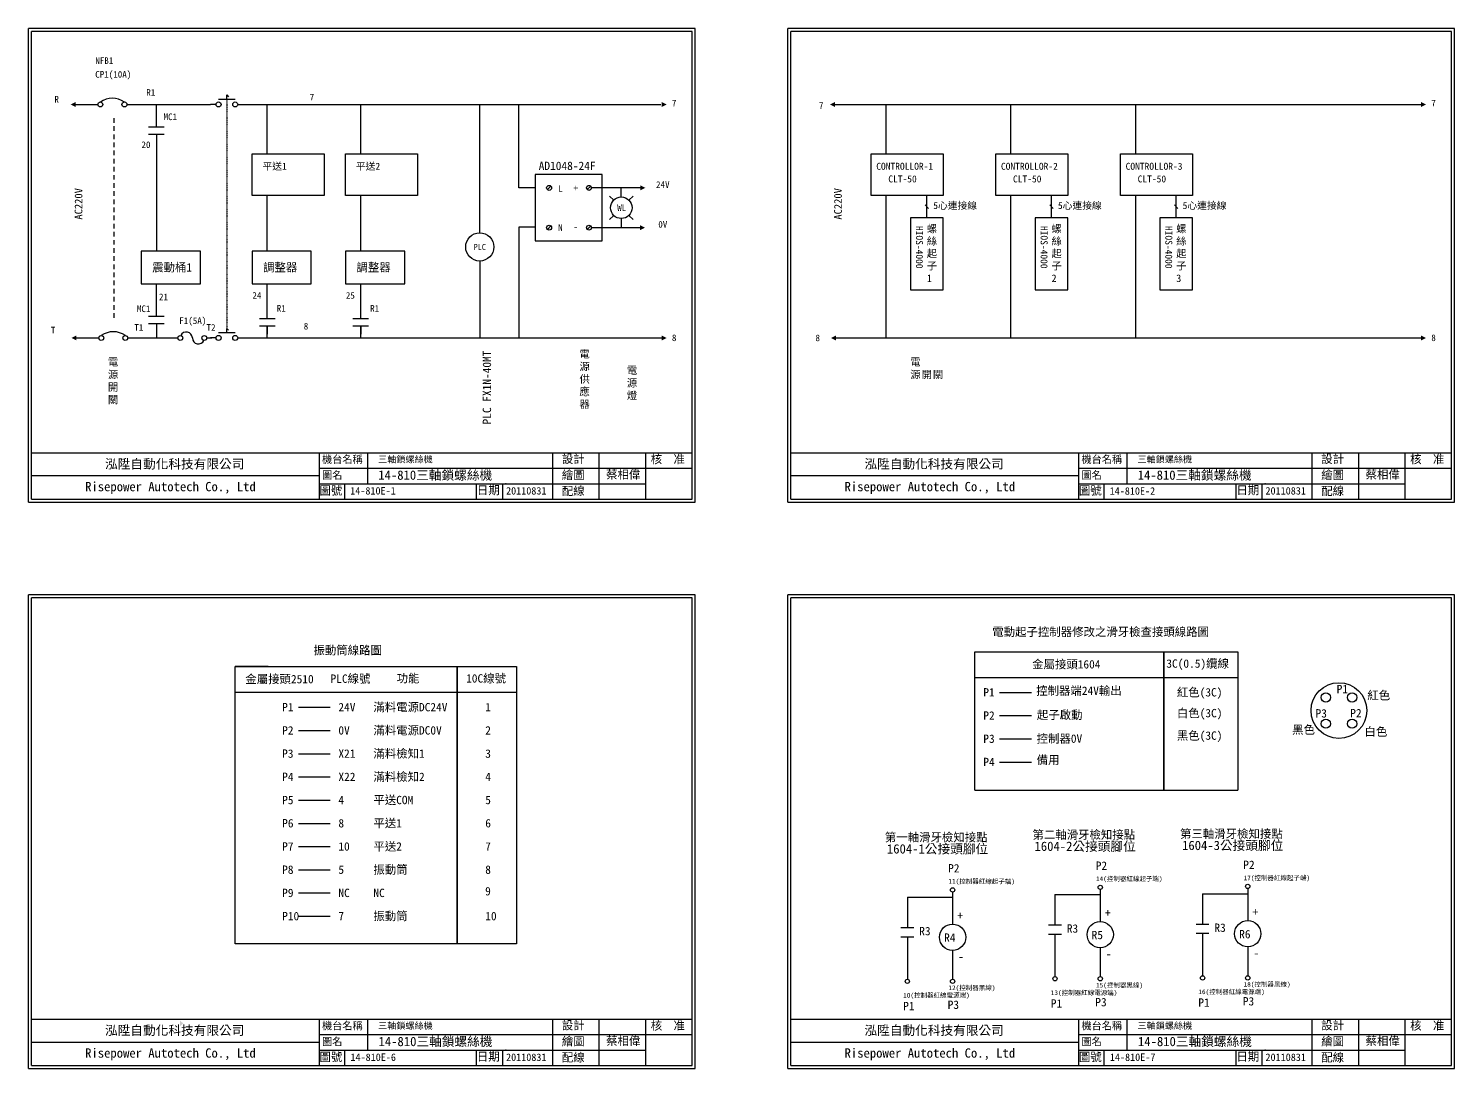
# Model space of a CAD drawing. Extents: x 143 to 1738, y -21 to 428.
# Drawn here: x 143 to 757, y -20 to 428 of the extents above; entities that cross this region are included whole.
import ezdxf
from ezdxf.enums import TextEntityAlignment as Align

# ---------------------------------------------------------------- set-up
doc = ezdxf.new("R2010")
doc.units = 0
doc.linetypes.add('DASHED', pattern=[0.2, 0.1, -0.1])
doc.linetypes.add('HIDDEN9', pattern=[3.5, 2, -1.5])
doc.layers.get('0').update_dxf_attribs({"linetype": 'CONTINUOUS'})
for name, color, linetype in [('7', 7, 'CONTINUOUS'), ('圖框層', 7, 'CONTINUOUS'), ('文字層', 4, 'CONTINUOUS'), ('標尺寸層', 3, 'CONTINUOUS')]:
    doc.layers.add(name, color=color, linetype=linetype)
doc.styles.add('CNS', font='romanc.shx', dxfattribs={"bigfont": 'chineset.shx'})
doc.styles.add('STSL', font='kaiu.ttf')
doc.styles.add('標楷體', font='kaiu.ttf')

# ---------------------------------------------------------------- blocks, each defined once
blk = doc.blocks.new('T')
at = {"layer": '7'}
blk.add_lwpolyline([(0, 0, 3, 0, 0), (0, 3, 0, 0, 0)], format="xyseb", dxfattribs=at)
blk = doc.blocks.new('SW-a卡住')
at = {"layer": '7'}
for p, q in [((3.43, 2.32), (10.57, 2.32)), ((7, 2.32), (7, 4.11))]:
    blk.add_line(p, q, dxfattribs=at)
for centre in [(3.43, 0), (10.57, 0)]:
    blk.add_circle(centre, 1.07, dxfattribs=at)
at = {"layer": '標尺寸層', "color": 7}
for p, q in [((2.36, 0), (0, 0)), ((7, 4.11), (7.73, 3.36)), ((11.64, 0), (14, 0))]:
    blk.add_line(p, q, dxfattribs=at)
blk = doc.blocks.new('接點')
at = {"layer": '標尺寸層', "color": 7}
for p, q in [((0, -3.41), (0, 0)), ((3.34, -3.41), (-3.34, -3.41)), ((3.34, -6.59), (-3.34, -6.59)), ((0, -6.59), (0, -10))]:
    blk.add_line(p, q, dxfattribs=at)
blk = doc.blocks.new('FUSE')
at = {"color": 7}
for p, q in [((0, 0), (2.14, 0)), ((14.64, 0), (16.78, 0))]:
    blk.add_line(p, q, dxfattribs=at)
for centre in [(3.21, 0), (13.56, 0)]:
    blk.add_circle(centre, 1.07)
for centre, start, end in [((5.8, 0), 0, 156.116), ((10.98, 0), 180, 336.116)]:
    blk.add_arc(centre, 2.59, start, end, dxfattribs=at)

msp = doc.modelspace()

# ---------------------------------------------------------------- hatches: boundary and pattern name
at = {"layer": '標尺寸層'}
h = msp.add_hatch(color=7, dxfattribs=at)
edge = h.paths.add_edge_path(flags=17)
edge.add_line((209.26, -0.82), (207.84, -2))
edge = h.paths.add_edge_path(flags=17)
edge.add_line((209.26, -0.82), (207.84, 0.37))
edge = h.paths.add_edge_path(flags=16)
edge.add_line((207.84, 3.03), (207.84, -4.66))
h.paths.add_polyline_path([(207.84, 3.03), (207.84, -4.66)], flags=17)
edge = h.paths.add_edge_path()
edge.add_line((209.26, -0.82), (207.84, -2))
edge.add_line((209.26, -0.82), (207.84, 0.37))
edge.add_line((207.84, 3.03), (207.84, -4.66))

# ---------------------------------------------------------------- linework, layer by layer
for p, q in [((162.87, 394.99), (172.47, 394.99)), ((489.87, 394.99), (499.47, 394.99)), ((360.75, 364.77), (360.75, 336.21)), ((367.52, 359.81), (366.01, 358.3)), ((384.7, 359.81), (383.19, 358.3)), ((406.08, 359.06), (385.02, 359.06)), ((397.85, 355.15), (397.85, 359.06)), ((394.57, 353.79), (392.8, 355.56)), ((401.13, 353.79), (402.9, 355.56)), ((394.57, 347.23), (392.8, 345.46)), ((397.85, 345.87), (397.85, 341.92)), ((401.13, 347.23), (402.9, 345.46)), ((367.52, 342.68), (366.01, 341.16)), ((384.7, 342.68), (383.19, 341.16)), ((405.94, 341.92), (385.02, 341.92)), ((163.27, 294.42), (172.88, 294.42)), ((235.03, 294.43), (315.56, 294.42)), ((315.56, 294.42), (415.22, 294.42)), ((490.27, 294.42), (499.88, 294.42)), ((565.65, 294.42), (742.22, 294.42)), ((245.81, 152.92), (231.54, 152.92))]:
    msp.add_line(p, q)
at = {"color": 7}
for p, q in [((184.97, 394.99), (185.93, 394.99)), ((185.93, 394.99), (221.03, 394.99)), ((197.66, 388.58), (197.66, 394.99)), ((235.03, 394.99), (315.56, 394.99)), ((315.56, 394.99), (414.94, 394.99)), ((336.92, 339.71), (336.92, 394.99)), ((353.67, 359.06), (353.67, 394.99)), ((494.67, 394.99), (565.65, 394.99)), ((511.97, 394.99), (512.93, 394.99)), ((511.97, 378.58), (511.97, 394.99)), ((565.65, 394.99), (742.22, 394.99)), ((565.65, 378.58), (565.65, 394.99)), ((619.34, 378.58), (619.34, 394.99)), ((197.66, 378.58), (197.66, 331.75)), ((360.75, 359.06), (353.67, 359.06)), ((245.44, 331.75), (245.44, 355.78)), ((285.66, 331.75), (285.66, 355.78)), ((511.97, 331.75), (511.97, 355.78)), ((528.7, 351.8), (530.11, 350.2)), ((529.41, 346.22), (529.41, 355.78)), ((565.65, 331.75), (565.65, 355.78)), ((582.39, 351.8), (583.8, 350.2)), ((583.09, 346.22), (583.09, 355.78)), ((619.34, 331.75), (619.34, 355.78)), ((636.08, 351.8), (637.49, 350.2)), ((636.78, 346.22), (636.78, 355.78)), ((360.75, 342.08), (353.67, 342.08)), ((353.67, 342.08), (353.67, 294.42)), ((511.97, 294.42), (511.97, 331.75)), ((565.65, 294.42), (565.65, 331.75)), ((619.34, 294.42), (619.34, 331.75)), ((336.92, 327.57), (336.92, 294.42)), ((197.66, 307.06), (197.66, 317.73)), ((245.44, 302.66), (245.44, 317.73)), ((285.66, 302.66), (285.66, 317.73)), ((197.66, 297.06), (197.66, 294.42)), ((245.44, 294.42), (245.44, 299.49)), ((285.66, 294.42), (285.66, 299.49)), ((185.37, 294.42), (186.34, 294.42)), ((186.34, 294.42), (206.9, 294.42)), ((499.88, 294.42), (565.65, 294.42)), ((512.37, 294.42), (513.34, 294.42)), ((521.03, 53.56), (540.51, 53.56)), ((584.59, 54.68), (604.07, 54.68)), ((648.13, 55.06), (667.6, 55.06))]:
    msp.add_line(p, q, dxfattribs=at)
at = {"linetype": 'DASHED'}
msp.add_line((228.03, 397.31), (228.03, 298.54), dxfattribs=at)
at = {"color": 7, "linetype": 'HIDDEN9'}
msp.add_line((179.42, 389.11), (179.42, 302.91), dxfattribs=at)
at = {"color": 7}
for points in [[(389.63, 364.77), (360.75, 364.77), (360.75, 336.21), (389.63, 336.21)], [(522.4, 346.22), (522.4, 315.2), (536.42, 315.2), (536.42, 346.22)], [(576.08, 346.22), (576.08, 315.2), (590.1, 315.2), (590.1, 346.22)], [(629.77, 346.22), (629.77, 315.2), (643.79, 315.2), (643.79, 346.22)], [(191.09, 317.73), (216.6, 317.73), (216.6, 331.75), (191.09, 331.75)], [(238.87, 317.73), (264.38, 317.73), (264.38, 331.75), (238.87, 331.75)], [(279.09, 317.73), (304.6, 317.73), (304.6, 331.75), (279.09, 331.75)]]:
    msp.add_lwpolyline(points, close=True, dxfattribs=at)
msp.add_lwpolyline([(231.54, 152.92), (327.14, 152.92), (327.14, 33.49), (231.54, 33.49)], close=True)
for centre, radius in [((173.54, 394.99), 1.07), ((183.89, 394.99), 1.07), ((366.77, 359.06), 1.07), ((383.94, 359.06), 1.07), ((397.85, 350.51), 4.64), ((366.77, 341.92), 1.07), ((383.94, 341.92), 1.07), ((173.95, 294.42), 1.07), ((184.3, 294.42), 1.07), ((706.86, 133.94), 12.01), ((701.21, 139.6), 2), ((712.52, 139.6), 2), ((701.21, 128.29), 2), ((712.52, 128.29), 2)]:
    msp.add_circle(centre, radius)
msp.add_circle((336.92, 333.64), 6.07, dxfattribs=at)
for centre in [(178.72, 388.63), (179.13, 288.06)]:
    msp.add_arc(centre, 9.05, 55.1286, 124.8714, dxfattribs=at)
at = {"layer": '圖框層', "color": 7}
for p, q in [((429.61, 427.71), (142.61, 427.71)), ((142.61, 223.74), (142.61, 427.71)), ((428.36, 426.46), (143.86, 426.46)), ((143.86, 224.99), (143.86, 426.46)), ((428.36, 224.99), (428.36, 426.46)), ((429.61, 223.74), (429.61, 427.71)), ((756.61, 427.71), (469.61, 427.71)), ((469.61, 223.74), (469.61, 427.71)), ((755.36, 426.46), (470.86, 426.46)), ((470.86, 224.99), (470.86, 426.46)), ((755.36, 224.99), (755.36, 426.46)), ((756.61, 223.74), (756.61, 427.71)), ((143.86, 244.99), (254.35, 244.99)), ((254.35, 244.99), (428.36, 244.99)), ((267.89, 224.99), (267.89, 244.99)), ((368.36, 224.99), (368.36, 244.99)), ((388.36, 224.99), (388.36, 244.99)), ((408.36, 224.99), (408.36, 244.99)), ((470.86, 244.99), (581.35, 244.99)), ((581.35, 244.99), (755.36, 244.99)), ((594.89, 224.99), (594.89, 244.99)), ((695.36, 224.99), (695.36, 244.99)), ((715.36, 224.99), (715.36, 244.99)), ((735.36, 224.99), (735.36, 244.99)), ((267.89, 238.32), (428.36, 238.32)), ((594.89, 238.32), (755.36, 238.32)), ((267.89, 231.66), (408.36, 231.66)), ((278.77, 224.99), (278.77, 231.74)), ((594.89, 231.66), (735.36, 231.66)), ((605.77, 224.99), (605.77, 231.74)), ((142.61, 223.74), (429.61, 223.74)), ((143.86, 224.99), (428.36, 224.99)), ((469.61, 223.74), (756.61, 223.74)), ((470.86, 224.99), (755.36, 224.99)), ((429.61, 183.74), (142.61, 183.74)), ((142.61, -20.23), (142.61, 183.74)), ((428.36, 182.49), (143.86, 182.49)), ((143.86, -18.98), (143.86, 182.49)), ((428.36, -18.98), (428.36, 182.49)), ((429.61, -20.23), (429.61, 183.74)), ((756.61, 183.74), (469.61, 183.74)), ((469.61, -20.23), (469.61, 183.74)), ((755.36, 182.49), (470.86, 182.49)), ((470.86, -18.98), (470.86, 182.49)), ((755.36, -18.98), (755.36, 182.49)), ((756.61, -20.23), (756.61, 183.74)), ((143.86, 1.02), (254.35, 1.02)), ((254.35, 1.02), (428.36, 1.02)), ((267.89, -18.98), (267.89, 1.02)), ((368.36, -18.98), (368.36, 1.02)), ((388.36, -18.98), (388.36, 1.02)), ((408.36, -18.98), (408.36, 1.02)), ((470.86, 1.02), (581.35, 1.02)), ((581.35, 1.02), (755.36, 1.02)), ((594.89, -18.98), (594.89, 1.02)), ((695.36, -18.98), (695.36, 1.02)), ((715.36, -18.98), (715.36, 1.02)), ((735.36, -18.98), (735.36, 1.02)), ((267.89, -5.65), (428.36, -5.65)), ((594.89, -5.65), (755.36, -5.65)), ((278.77, -18.98), (278.77, -12.23)), ((605.77, -18.98), (605.77, -12.23)), ((267.89, -12.31), (408.36, -12.31)), ((594.89, -12.31), (735.36, -12.31)), ((142.61, -20.23), (429.61, -20.23)), ((143.86, -18.98), (428.36, -18.98)), ((469.61, -20.23), (756.61, -20.23)), ((470.86, -18.98), (755.36, -18.98))]:
    msp.add_line(p, q, dxfattribs=at)
at = {"layer": '圖框層', "color": 4}
for p in [(348.15, 231.66), (675.15, 231.66), (348.15, -12.31), (675.15, -12.31)]:
    msp.add_point(p, dxfattribs=at)
at = {"layer": '標尺寸層', "color": 7}
for p, q in [((245.44, 373.78), (245.44, 394.99)), ((285.66, 373.78), (285.66, 394.99)), ((511.97, 373.78), (511.97, 378.58)), ((565.65, 373.78), (565.65, 378.58)), ((619.34, 373.78), (619.34, 378.58)), ((288.67, 231.66), (288.67, 244.99)), ((615.67, 231.66), (615.67, 244.99)), ((267.89, 234.99), (143.86, 234.99)), ((594.89, 234.99), (470.86, 234.99)), ((335.55, 224.99), (335.55, 231.66)), ((346.82, 224.99), (346.82, 231.66)), ((662.55, 224.99), (662.55, 231.66)), ((673.82, 224.99), (673.82, 231.66)), ((631.42, 99.59), (631.42, 159.3)), ((631.42, 159.3), (663.28, 159.3)), ((663.28, 159.3), (663.28, 99.59)), ((550.09, 148.22), (663.28, 148.22)), ((231.54, 141.84), (352.73, 141.84)), ((560.75, 141.74), (574.43, 141.74)), ((258.84, 135.36), (272.52, 135.36)), ((560.75, 131.74), (574.43, 131.74)), ((258.84, 125.36), (272.52, 125.36)), ((560.75, 121.74), (574.43, 121.74)), ((258.84, 115.36), (272.52, 115.36)), ((560.75, 111.74), (574.43, 111.74)), ((258.84, 105.36), (272.52, 105.36)), ((550.09, 99.59), (663.28, 99.59)), ((258.84, 95.36), (272.52, 95.36)), ((258.84, 85.36), (272.52, 85.36)), ((258.84, 75.36), (272.52, 75.36)), ((258.84, 65.36), (272.52, 65.36)), ((258.84, 55.36), (272.52, 55.36)), ((540.51, 55.76), (540.51, 41.97)), ((604.07, 56.88), (604.07, 43.09)), ((667.6, 57.26), (667.6, 43.46)), ((521.03, 53.56), (521.03, 41.97)), ((584.59, 54.68), (584.59, 43.09)), ((648.13, 55.06), (648.13, 43.46)), ((258.84, 45.36), (272.52, 45.36)), ((584.59, 43.09), (584.59, 41.62)), ((648.13, 43.46), (648.13, 42)), ((518.25, 40.5), (523.82, 40.5)), ((521.03, 41.97), (521.03, 40.5)), ((581.81, 41.62), (587.37, 41.62)), ((581.81, 37.65), (587.37, 37.65)), ((584.59, 37.65), (584.59, 19.34)), ((645.34, 42), (650.91, 42)), ((645.34, 38.03), (650.91, 38.03)), ((648.13, 38.03), (648.13, 19.71)), ((518.25, 36.53), (523.82, 36.53)), ((521.03, 36.53), (521.03, 18.22)), ((604.07, 31.76), (604.07, 19.34)), ((667.6, 32.14), (667.6, 19.71)), ((540.51, 30.64), (540.51, 18.22)), ((288.67, -12.31), (288.67, 1.02)), ((615.67, -12.31), (615.67, 1.02)), ((267.89, -8.98), (143.86, -8.98)), ((594.89, -8.98), (470.86, -8.98)), ((335.55, -18.98), (335.55, -12.31)), ((346.82, -18.98), (346.82, -12.31)), ((662.55, -18.98), (662.55, -12.31)), ((673.82, -18.98), (673.82, -12.31))]:
    msp.add_line(p, q, dxfattribs=at)
for points in [[(238.87, 373.78), (269.89, 373.78), (269.89, 355.78), (238.87, 355.78)], [(279.09, 373.78), (310.11, 373.78), (310.11, 355.78), (279.09, 355.78)], [(505.4, 373.78), (536.42, 373.78), (536.42, 355.78), (505.4, 355.78)], [(559.08, 373.78), (590.1, 373.78), (590.1, 355.78), (559.08, 355.78)], [(612.77, 373.78), (643.79, 373.78), (643.79, 355.78), (612.77, 355.78)], [(327.14, 152.92), (352.73, 152.92), (352.73, 33.49), (327.14, 33.49)]]:
    msp.add_lwpolyline(points, close=True, dxfattribs=at)
msp.add_lwpolyline([(550.09, 99.59), (550.09, 159.3), (631.42, 159.3), (631.42, 99.59)], dxfattribs=at)
for centre, radius in [((540.51, 56.68), 0.92), ((604.07, 57.8), 0.92), ((667.6, 58.18), 0.92), ((604.07, 37.43), 5.66), ((667.6, 37.8), 5.66), ((540.51, 36.31), 5.66), ((584.59, 18.42), 0.92), ((604.07, 18.42), 0.92), ((648.13, 18.79), 0.92), ((667.6, 18.79), 0.92), ((521.03, 17.3), 0.92), ((540.51, 17.3), 0.92)]:
    msp.add_circle(centre, radius, dxfattribs=at)

# ---------------------------------------------------------------- block references
at = {"color": 7, "xscale": 0.7139700000000175, "yscale": 0.7139700000000175, "zscale": 0.71397}
for p, rotation in [((162.87, 394.99), 90), ((415.22, 394.99), 270), ((489.87, 394.99), 90), ((742.22, 394.99), 270), ((406.08, 359.06), 270), ((405.94, 341.92), 270), ((163.27, 294.42), 90), ((415.22, 294.42), 270), ((490.27, 294.42), 90), ((742.22, 294.42), 270)]:
    msp.add_blockref('T', p, dxfattribs=dict(at, rotation=rotation))
at = {"color": 7}
for name, p in [('SW-a卡住', (221.03, 394.99)), ('接點', (197.66, 388.58)), ('接點', (197.66, 307.06)), ('接點', (245.44, 306.07)), ('接點', (285.66, 306.07)), ('FUSE', (204.76, 294.42)), ('SW-a卡住', (221.03, 294.43))]:
    msp.add_blockref(name, p, dxfattribs=at)

# ---------------------------------------------------------------- texts
for s, height, p in [('NFB1', 2.856, (175.25, 413.89)), ('CP1(10A)', 2.856, (179.1, 407.96)), ('R1', 2.856, (195.27, 400.17)), ('7', 2.86, (264.64, 398.15)), ('R', 2.86, (154.71, 397.21)), ('7', 2.86, (420.61, 395.57)), ('7', 2.86, (483.92, 394.54)), ('7', 2.86, (747.61, 395.57)), ('20', 2.856, (193.19, 377.66)), ('WL', 2.856, (398.05, 350.57)), ('PLC', 2.57, (336.92, 333.64)), ('21', 2.856, (200.73, 312.11)), ('24', 2.856, (240.97, 312.76)), ('25', 2.856, (281.19, 312.76)), ('F1(5A)', 2.856, (213.34, 301.88)), ('8', 2.86, (262.1, 299.5)), ('T', 2.86, (153.22, 297.81)), ('T1', 2.856, (190.11, 298.96)), ('T2', 2.856, (221.21, 298.96)), ('8', 2.86, (420.61, 294.5)), ('8', 2.86, (482.44, 294.45)), ('8', 2.86, (747.61, 294.5))]:
    msp.add_text(s, height=height, dxfattribs=at).set_placement(p, align=Align.MIDDLE_CENTER)
at = {"color": 4}
for s, p in [('MC1', (203.67, 389.68)), ('MC1', (192.2, 307)), ('R1', (251.45, 307.16)), ('R1', (291.67, 307.16))]:
    msp.add_text(s, height=2.856, dxfattribs=at).set_placement(p, align=Align.MIDDLE_CENTER)
at = {"color": 4, "style": 'STSL'}
for s, height, p in [('AD1048-24F', 3.6, (362.29, 366.77)), ('震動桶1', 3.6, (195.84, 323.02)), ('調整器', 3.6, (243.62, 323.02)), ('調整器', 3.6, (283.84, 323.02)), ('14-810三軸鎖螺絲機', 4, (293.21, 233.36)), ('14-810三軸鎖螺絲機', 4, (620.21, 233.36)), ('14-810三軸鎖螺絲機', 4, (293.32, -10.6)), ('14-810三軸鎖螺絲機', 4, (620.32, -10.6))]:
    msp.add_text(s, height=height, dxfattribs=at).set_placement(p)
at = {"color": 7}
for p in [(164.14, 352.18), (491.14, 352.18)]:
    msp.add_text('AC220V', height=3.332, rotation=90, dxfattribs=at).set_placement(p, align=Align.MIDDLE_CENTER)
for s, p in [('L', (370.72, 358.76)), ('+', (377.31, 359)), ('N', (370.67, 341.98)), ('-', (377.26, 342.22))]:
    msp.add_text(s, height=2.86).set_placement(p, align=Align.MIDDLE_LEFT)
for s, p in [('24V', (415.73, 360.48)), ('0V', (415.73, 343.35))]:
    msp.add_text(s, height=2.856).set_placement(p, align=Align.MIDDLE_CENTER)
at = {"color": 4, "style": 'STSL'}
msp.add_text('PLC FX1N-40MT', height=3.6, rotation=90, dxfattribs=at).set_placement((341.78, 257.16))
at = {"color": 7, "char_height": 3.2, "width": 3.6988, "attachment_point": 1, "style": 'CNS'}
for s, insert in [('{\\fDFKai-SB|b0|i0|c136|p65;螺絲起子1}', (529.43, 343.09)), ('{\\fDFKai-SB|b0|i0|c136|p65;螺絲起子2}', (583.12, 343.09)), ('{\\fDFKai-SB|b0|i0|c136|p65;螺絲起子3}', (636.81, 343.09))]:
    msp.add_mtext(s, dxfattribs=dict(at, insert=insert))
at = {"color": 0, "char_height": 3.25, "attachment_point": 1, "style": '標楷體'}
for s, insert, width in [('\\pt6.5;{\\T1.1;電源供應器}', (379.85, 289.18), 0.3652), ('\\pt6.5;{\\T1.1;電\\P源開關}', (176.8, 285.72), 4.1791), ('\\pt6.5;{\\T1.1;電\\P源開關}', (522.28, 285.72), 52.1989), ('\\pt6.5;{\\T1.1;電源燈}', (400.25, 282.09), 1.8515)]:
    msp.add_mtext(s, dxfattribs=dict(at, insert=insert, width=width))
at = {"color": 1, "char_height": 4, "attachment_point": 1, "style": 'CNS'}
for s, insert, width in [('{\\fDFKai-SB|b0|i0|c136|p65;1604-1公接頭腳位}', (512.22, 76.37), 46.6784), ('{\\fDFKai-SB|b0|i0|c136|p65;1604-2公接頭腳位}', (575.78, 77.5), 47.4143), ('{\\fDFKai-SB|b0|i0|c136|p65;1604-3公接頭腳位}', (639.31, 77.87), 45.6971)]:
    msp.add_mtext(s, dxfattribs=dict(at, insert=insert, width=width))
at = {"layer": '圖框層', "color": 4, "style": 'STSL'}
for s, height, p in [('平送1', 3, (243.37, 366.87)), ('平送2', 3, (283.59, 366.87)), ('CONTROLLOR-1', 3, (507.64, 366.87)), ('CONTROLLOR-2', 3, (561.33, 366.87)), ('CONTROLLOR-3', 3, (615.01, 366.87)), ('CLT-50', 3, (512.82, 361.42)), ('CLT-50', 3, (566.51, 361.42)), ('CLT-50', 3, (620.2, 361.42)), ('5心連接線', 3, (532.19, 349.97)), ('5心連接線', 3, (585.87, 349.97)), ('5心連接線', 3, (639.56, 349.97)), ('泓陞自動化科技有限公司', 4, (175.55, 238.18)), ('三軸鎖螺絲機', 2.8, (293.14, 240.78)), ('設計', 3.6, (372.25, 240.53)), ('核  准', 3.6, (410.53, 240.4)), ('泓陞自動化科技有限公司', 4, (502.55, 238.18)), ('三軸鎖螺絲機', 2.8, (620.14, 240.78)), ('設計', 3.6, (699.25, 240.53)), ('核  准', 3.6, (737.53, 240.4)), ('繪圖', 3.6, (372.25, 233.62)), ('繪圖', 3.6, (699.25, 233.62)), ('Risepower Autotech Co., Ltd', 4, (166.99, 228.41)), ('圖號', 3.6, (267.89, 226.9)), ('14-810E-1', 3.2, (281.13, 227)), ('日期', 3.6, (335.69, 227.07)), ('配線', 3.6, (372.25, 226.71)), ('Risepower Autotech Co., Ltd', 4, (493.99, 228.41)), ('圖號', 3.6, (594.89, 226.9)), ('14-810E-2', 3.2, (608.13, 226.91)), ('日期', 3.6, (662.69, 227.07)), ('配線', 3.6, (699.25, 226.71)), ('電動起子控制器修改之滑牙檢查接頭線路圖 ', 3.6, (557.6, 166.04)), ('振動筒線路圖 ', 3.6, (265.32, 158.11)), ('金屬接頭1604', 3.6, (574.75, 152.06)), ('3C(0.5)纜線', 3.6, (632.54, 152.38)), ('金屬接頭2510', 3.6, (235.97, 145.68)), ('PLC線號', 3.6, (272.68, 145.88)), ('功能', 3.6, (301.1, 146.03)), ('10C線號', 3.6, (331.03, 145.99)), ('P1', 3.6, (553.73, 140)), ('控制器端24V輸出', 3.6, (576.52, 140.68)), ('紅色(3C)', 3.6, (637.08, 140)), ('P1', 3.6, (705.88, 141.41)), ('紅色', 3.6, (719.07, 138.71)), ('P1', 3.6, (251.82, 133.61)), ('24V', 3.6, (276.04, 133.61)), ('滿料電源DC24V', 3.6, (291.11, 133.61)), ('1', 3.6, (339.27, 133.61)), ('白色(3C)', 3.6, (637.08, 131.03)), ('P2', 3.6, (553.73, 130)), ('起子啟動', 3.6, (576.81, 130.27)), ('P3', 3.6, (696.8, 130.94)), ('P2', 3.6, (711.74, 131.04)), ('P2', 3.6, (251.82, 123.61)), ('0V', 3.6, (276.04, 123.61)), ('滿料電源DC0V', 3.6, (291.11, 123.61)), ('2', 3.6, (339.27, 123.61)), ('P3', 3.6, (553.73, 120)), ('控制器0V', 3.6, (576.69, 120.04)), ('黑色(3C)', 3.6, (637.08, 121.35)), ('黑色', 3.6, (686.72, 123.89)), ('白色', 3.6, (717.87, 123.03)), ('P3', 3.6, (251.82, 113.61)), ('X21', 3.6, (276.04, 113.61)), ('滿料檢知1', 3.6, (291.11, 113.61)), ('3', 3.6, (339.27, 113.61)), ('P4', 3.6, (553.73, 110)), ('備用', 3.6, (576.73, 110.85)), ('P4', 3.6, (251.82, 103.61)), ('X22', 3.6, (276.04, 103.61)), ('滿料檢知2', 3.6, (291.11, 103.61)), ('4', 3.6, (339.27, 103.61)), ('P5', 3.6, (251.82, 93.61)), ('4', 3.6, (276.04, 93.61)), ('平送COM', 3.6, (291.11, 93.61)), ('5', 3.6, (339.27, 93.61)), ('P6', 3.6, (251.82, 83.61)), ('8', 3.6, (276.04, 83.61)), ('平送1', 3.6, (291.11, 83.61)), ('6', 3.6, (339.27, 83.61)), ('第一軸滑牙檢知接點 ', 3.6, (511.36, 77.54)), ('第二軸滑牙檢知接點 ', 3.6, (574.91, 78.66)), ('第三軸滑牙檢知接點 ', 3.6, (638.45, 79.04)), ('P7', 3.6, (251.82, 73.61)), ('10', 3.6, (276.04, 73.61)), ('平送2', 3.6, (291.11, 73.61)), ('7', 3.6, (339.27, 73.61)), ('振動筒', 3.6, (291.11, 63.61)), ('P8', 3.6, (251.82, 63.61)), ('5', 3.6, (276.04, 63.61)), ('8', 3.6, (339.27, 63.61)), ('P9', 3.6, (251.82, 53.61)), ('NC', 3.6, (276.04, 53.61)), ('NC', 3.6, (291.11, 53.61)), ('9', 3.6, (339.23, 54.33)), ('P10', 3.6, (251.82, 43.61)), ('7', 3.6, (276.04, 43.61)), ('振動筒', 3.6, (291.11, 43.61)), ('10', 3.6, (339.27, 43.61)), ('+', 3.6, (542.56, 43.91)), ('+', 3.6, (606.11, 45.03)), ('+', 3.6, (669.65, 45.41)), ('R3', 3.6, (526.14, 37.14)), ('R4', 3.6, (536.86, 34.34)), ('R3', 3.6, (589.69, 38.26)), ('R5', 3.6, (600.37, 35.46)), ('R3', 3.6, (653.23, 38.63)), ('R6', 3.6, (663.9, 35.83)), ('-', 3.6, (542.94, 26.22)), ('-', 3.6, (606.49, 27.34)), ('-', 3.6, (670.03, 27.71)), ('三軸鎖螺絲機', 2.8, (293.14, -3.19)), ('設計', 3.6, (372.25, -3.44)), ('核  准', 3.6, (410.53, -3.57)), ('三軸鎖螺絲機', 2.8, (620.14, -3.19)), ('設計', 3.6, (699.25, -3.44)), ('核  准', 3.6, (737.53, -3.57)), ('泓陞自動化科技有限公司', 4, (175.55, -5.79)), ('泓陞自動化科技有限公司', 4, (502.55, -5.79)), ('Risepower Autotech Co., Ltd', 4, (166.99, -15.56)), ('繪圖', 3.6, (372.25, -10.35)), ('Risepower Autotech Co., Ltd', 4, (493.99, -15.56)), ('繪圖', 3.6, (699.25, -10.35)), ('圖號', 3.6, (267.89, -17.07)), ('14-810E-6', 3.2, (281.23, -16.97)), ('日期', 3.6, (335.69, -16.9)), ('配線', 3.6, (372.25, -17.26)), ('圖號', 3.6, (594.89, -17.07)), ('14-810E-7', 3.2, (608.23, -16.97)), ('日期', 3.6, (662.69, -16.9)), ('配線', 3.6, (699.25, -17.26))]:
    msp.add_text(s, height=height, dxfattribs=at).set_placement(p)
for p in [(524.75, 342.67), (578.43, 342.67), (632.12, 342.67)]:
    msp.add_text('HIOS-4000', height=3, rotation=270, dxfattribs=at).set_placement(p)
at = {"layer": '圖框層', "color": 1, "style": 'STSL'}
for s, p in [('P2', (538.58, 64.21)), ('P2', (602.14, 65.33)), ('P2', (665.67, 65.71)), ('P1', (519.22, 4.87)), ('P3', (538.39, 5.43)), ('P1', (582.77, 5.99)), ('P3', (601.95, 6.55)), ('P1', (646.31, 6.37)), ('P3', (665.48, 6.93))]:
    msp.add_text(s, height=3.6, dxfattribs=at).set_placement(p)
at = {"layer": '圖框層', "style": 'STSL'}
for s, p in [('11(控制器紅線起子端)', (538.7, 59.38)), ('14(控制器紅線起子端)', (602.25, 60.5)), ('17(控制器紅線起子端)', (665.79, 60.87)), ('10(控制器紅線電源端)', (519.22, 10.3)), ('12(控制器黑線)', (538.7, 13.54)), ('13(控制器紅線電源端)', (582.77, 11.42)), ('15(控制器黑線)', (602.25, 14.66)), ('16(控制器紅線電源端)', (646.31, 11.79)), ('18(控制器黑線)', (665.79, 15.03))]:
    msp.add_text(s, height=2, dxfattribs=at).set_placement(p)
at = {"layer": '文字層', "color": 4, "style": 'STSL'}
for s, height, p in [('機台名稱', 3.2, (269.01, 240.55)), ('機台名稱', 3.2, (596.01, 240.55)), ('圖名', 3.2, (269.01, 233.76)), ('蔡相偉', 3.6, (391.33, 233.82)), ('圖名', 3.2, (596.01, 233.76)), ('蔡相偉', 3.6, (718.33, 233.82)), ('20110831', 3.2, (348.23, 226.99)), ('20110831', 3.2, (675.23, 226.99)), ('機台名稱', 3.2, (269.01, -3.42)), ('機台名稱', 3.2, (596.01, -3.42)), ('蔡相偉', 3.6, (391.33, -10.15)), ('蔡相偉', 3.6, (718.33, -10.15)), ('圖名', 3.2, (269.01, -10.21)), ('圖名', 3.2, (596.01, -10.21)), ('20110831', 3.2, (348.23, -16.98)), ('20110831', 3.2, (675.23, -16.98))]:
    msp.add_text(s, height=height, dxfattribs=at).set_placement(p)

doc.saveas('drawing.dxf')
